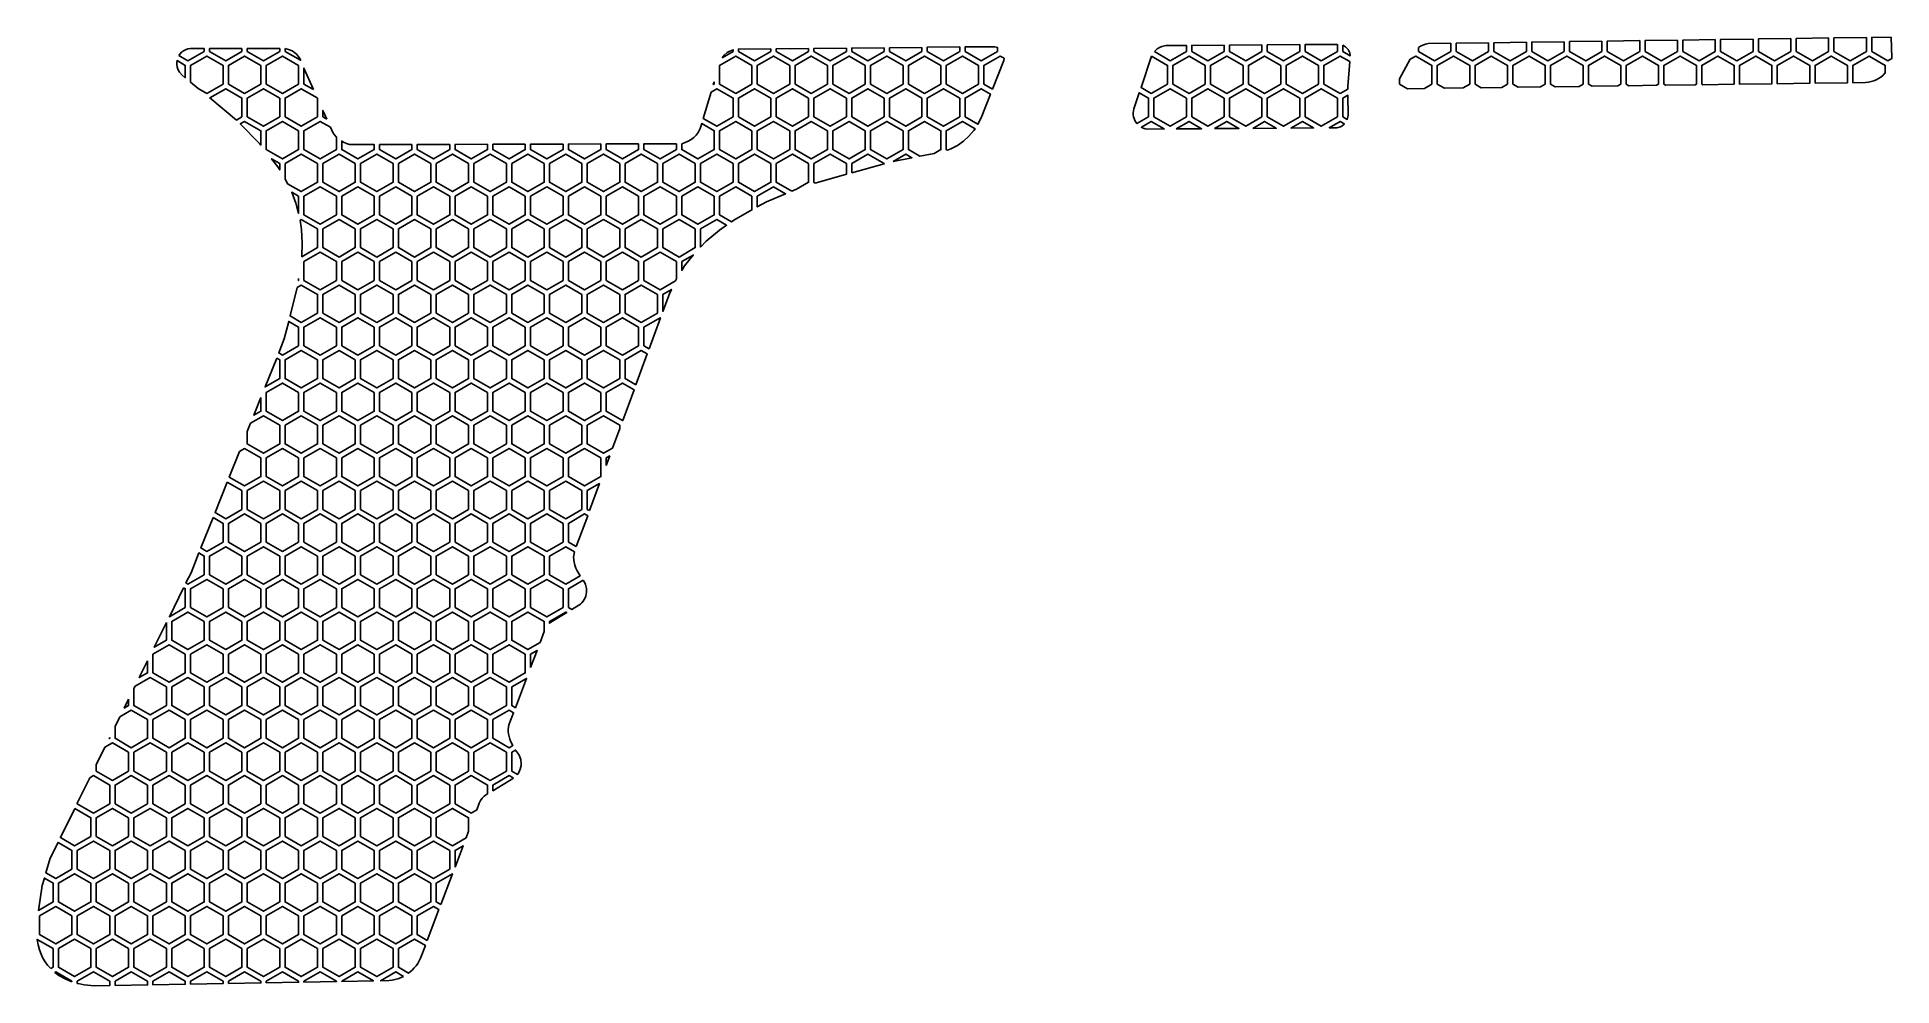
# Model space of a CAD drawing. Header units: millimetres. Extents: x 14 to 187, y -291 to -202.
import ezdxf

# ---------------------------------------------------------------- set-up
doc = ezdxf.new("R2010")
doc.units = ezdxf.units.MM

# ---------------------------------------------------------------- blocks, each defined once
blk = doc.blocks.new('HEX')
blk.add_lwpolyline([(1.516, 0.875), (0, 1.75), (-1.516, 0.875), (-1.516, -0.875), (0, -1.75), (1.516, -0.875)], close=True)

msp = doc.modelspace()

# ---------------------------------------------------------------- linework, layer by layer
for points in [[(99.758, -202.813), (99.758, -203.226), (98.243, -204.101), (96.727, -203.226), (96.727, -202.843), (99.758, -202.813)], [(103.021, -202.791), (103.148, -202.815), (103.289, -202.864), (103.289, -203.226), (101.774, -204.101), (100.258, -203.226), (100.258, -202.808), (103.021, -202.791)], [(117.949, -203.246), (118.226, -202.987), (118.434, -202.858), (118.66, -202.762), (118.901, -202.702), (119.026, -202.686), (120.945, -202.672), (120.945, -203.226), (119.429, -204.101), (117.949, -203.246)], [(124.476, -202.646), (124.476, -203.226), (122.96, -204.101), (121.445, -203.226), (121.445, -202.668), (124.476, -202.646)], [(128.007, -202.621), (128.007, -203.226), (126.491, -204.101), (124.976, -203.226), (124.976, -202.643), (128.007, -202.621)], [(131.538, -202.595), (131.538, -203.226), (130.023, -204.101), (128.507, -203.226), (128.507, -202.617), (131.538, -202.595)], [(135.069, -202.569), (135.069, -203.226), (133.554, -204.101), (132.038, -203.226), (132.038, -202.591), (135.069, -202.569)], [(135.569, -202.657), (135.808, -202.791), (135.981, -202.95), (136.055, -203.042), (136.171, -203.247), (136.213, -203.358), (136.262, -203.626), (135.569, -203.226), (135.569, -202.657)], [(142.823, -202.74), (143.048, -202.63), (143.289, -202.549), (143.542, -202.498), (145.662, -202.469), (145.662, -203.226), (144.147, -204.101), (142.631, -203.226), (142.631, -202.867), (142.823, -202.74)], [(149.194, -202.419), (149.194, -203.226), (147.678, -204.101), (146.162, -203.226), (146.162, -202.462), (149.194, -202.419)], [(152.725, -202.369), (152.725, -203.226), (151.209, -204.101), (149.694, -203.226), (149.694, -202.412), (152.725, -202.369)], [(156.256, -202.319), (156.256, -203.226), (154.74, -204.101), (153.225, -203.226), (153.225, -202.362), (156.256, -202.319)], [(159.787, -202.269), (159.787, -203.226), (158.271, -204.101), (156.756, -203.226), (156.756, -202.312), (159.787, -202.269)], [(163.318, -202.22), (163.318, -203.226), (161.802, -204.101), (160.287, -203.226), (160.287, -202.262), (163.318, -202.22)], [(166.849, -202.17), (166.849, -203.226), (165.333, -204.101), (163.818, -203.226), (163.818, -202.213), (166.849, -202.17)], [(170.38, -202.12), (170.38, -203.226), (168.865, -204.101), (167.349, -203.226), (167.349, -202.163), (170.38, -202.12)], [(173.911, -202.07), (173.911, -203.226), (172.396, -204.101), (170.88, -203.226), (170.88, -202.113), (173.911, -202.07)], [(177.442, -202.02), (177.442, -203.226), (175.927, -204.101), (174.411, -203.226), (174.411, -202.063), (177.442, -202.02)], [(180.973, -201.971), (180.973, -203.226), (179.458, -204.101), (177.942, -203.226), (177.942, -202.013), (180.973, -201.971)], [(184.504, -201.921), (184.504, -203.226), (182.989, -204.101), (181.473, -203.226), (181.473, -201.964), (184.504, -201.921)], [(186.83, -201.888), (186.89, -203.819), (186.88, -203.893), (186.52, -204.101), (185.004, -203.226), (185.004, -201.914), (186.83, -201.888)], [(27.073, -205.45), (26.832, -205.178), (26.671, -204.877), (26.606, -204.666), (26.575, -204.451), (26.576, -204.237), (26.596, -204.086), (27.371, -204.534), (27.371, -205.696), (27.073, -205.45)], [(26.773, -203.611), (27.02, -203.304), (27.19, -203.173), (27.384, -203.068), (27.601, -202.995), (27.841, -202.956), (29.137, -202.956), (29.137, -203.226), (27.621, -204.101), (26.773, -203.611)], [(27.871, -206.109), (27.871, -204.534), (29.387, -203.659), (30.902, -204.534), (30.902, -206.284), (29.387, -207.159), (28.574, -206.689), (27.871, -206.109)], [(32.668, -202.957), (32.668, -203.226), (31.152, -204.101), (29.637, -203.226), (29.637, -202.957), (32.668, -202.957)], [(36.199, -202.957), (36.199, -203.226), (34.683, -204.101), (33.168, -203.226), (33.168, -202.957), (36.199, -202.957)], [(36.699, -202.966), (37.122, -203.069), (37.355, -203.177), (37.57, -203.317), (37.764, -203.486), (37.933, -203.682), (38.074, -203.903), (38.143, -204.06), (36.699, -203.226), (36.699, -202.966)], [(77.551, -203.815), (77.732, -203.585), (78.035, -203.325), (78.265, -203.193), (78.572, -203.079), (78.572, -203.226), (77.551, -203.815)], [(82.103, -202.987), (82.103, -203.226), (80.587, -204.101), (79.072, -203.226), (79.072, -203.017), (82.103, -202.987)], [(85.634, -202.952), (85.634, -203.226), (84.118, -204.101), (82.603, -203.226), (82.603, -202.982), (85.634, -202.952)], [(89.165, -202.918), (89.165, -203.226), (87.65, -204.101), (86.134, -203.226), (86.134, -202.947), (89.165, -202.918)], [(92.696, -202.883), (92.696, -203.226), (91.181, -204.101), (89.665, -203.226), (89.665, -202.913), (92.696, -202.883)], [(96.227, -202.848), (96.227, -203.226), (94.712, -204.101), (93.196, -203.226), (93.196, -202.878), (96.227, -202.848)], [(103.907, -203.871), (103.876, -204.064), (102.818, -206.742), (102.024, -206.284), (102.024, -204.534), (103.539, -203.659), (103.907, -203.871)], [(117.692, -203.675), (119.179, -204.534), (119.179, -206.284), (117.664, -207.159), (116.704, -206.604), (117.692, -203.675)], [(136.026, -206.496), (136.029, -206.749), (135.319, -207.159), (133.804, -206.284), (133.804, -204.534), (135.319, -203.659), (136.225, -204.182), (136.026, -206.496)], [(141.606, -206.711), (140.866, -206.284), (140.866, -205.801), (141.859, -203.96), (142.381, -203.659), (143.897, -204.534), (143.897, -206.284), (143.193, -206.69), (141.606, -206.711)], [(145.057, -206.665), (144.397, -206.284), (144.397, -204.534), (145.912, -203.659), (147.428, -204.534), (147.428, -206.284), (146.809, -206.641), (145.057, -206.665)], [(148.508, -206.618), (147.928, -206.284), (147.928, -204.534), (149.444, -203.659), (150.959, -204.534), (150.959, -206.284), (150.424, -206.593), (148.508, -206.618)], [(151.959, -206.572), (151.459, -206.284), (151.459, -204.534), (152.975, -203.659), (154.49, -204.534), (154.49, -206.284), (154.039, -206.544), (151.959, -206.572)], [(155.409, -206.526), (154.99, -206.284), (154.99, -204.534), (156.506, -203.659), (158.021, -204.534), (158.021, -206.284), (157.654, -206.495), (155.409, -206.526)], [(158.86, -206.479), (158.521, -206.284), (158.521, -204.534), (160.037, -203.659), (161.552, -204.534), (161.552, -206.284), (161.27, -206.447), (158.86, -206.479)], [(162.311, -206.433), (162.052, -206.284), (162.052, -204.534), (163.568, -203.659), (165.083, -204.534), (165.083, -206.284), (164.885, -206.398), (162.311, -206.433)], [(165.762, -206.386), (165.583, -206.284), (165.583, -204.534), (167.099, -203.659), (168.615, -204.534), (168.615, -206.284), (168.5, -206.35), (165.762, -206.386)], [(169.212, -206.34), (169.115, -206.284), (169.115, -204.534), (170.63, -203.659), (172.146, -204.534), (172.146, -206.284), (172.115, -206.301), (169.212, -206.34)], [(172.663, -206.294), (172.646, -206.284), (172.646, -204.534), (174.161, -203.659), (175.677, -204.534), (175.677, -206.253), (172.663, -206.294)], [(176.177, -206.246), (176.177, -204.534), (177.692, -203.659), (179.208, -204.534), (179.208, -206.206), (176.177, -206.246)], [(179.708, -206.199), (179.708, -204.534), (181.223, -203.659), (182.739, -204.534), (182.739, -206.158), (179.708, -206.199)], [(186.27, -205.236), (186.031, -205.473), (185.84, -205.622), (185.635, -205.754), (185.417, -205.87), (185.187, -205.967), (184.946, -206.044), (184.696, -206.1), (184.437, -206.135), (183.239, -206.152), (183.239, -204.534), (184.754, -203.659), (186.27, -204.534), (186.27, -205.236)], [(39.364, -206.803), (38.464, -206.284), (38.464, -204.781), (39.364, -206.803)], [(76.806, -206.058), (76.806, -206.284), (76.725, -206.33), (76.806, -206.058)], [(32.144, -209.644), (29.654, -207.582), (31.152, -206.717), (32.668, -207.592), (32.668, -209.342), (32.144, -209.644)], [(39.73, -207.625), (39.73, -209.342), (38.214, -210.217), (36.699, -209.342), (36.699, -207.592), (38.214, -206.717), (39.71, -207.58), (39.73, -207.625)], [(76.518, -207.028), (77.056, -206.717), (78.572, -207.592), (78.572, -209.342), (77.056, -210.217), (75.787, -209.484), (76.518, -207.028)], [(101.76, -209.423), (101.458, -210.035), (100.258, -209.342), (100.258, -207.592), (101.774, -206.717), (102.633, -207.212), (101.76, -209.423)], [(116.217, -209.831), (116.128, -209.676), (116.057, -209.512), (116.007, -209.339), (115.977, -209.161), (115.971, -208.978), (115.987, -208.792), (116.029, -208.605), (116.541, -207.088), (117.414, -207.592), (117.414, -209.342), (116.322, -209.972), (116.217, -209.831)], [(136.055, -209.222), (136.043, -209.346), (135.985, -209.582), (135.569, -209.342), (135.569, -207.592), (136.035, -207.323), (136.055, -209.222)], [(34.304, -211.822), (32.508, -210.011), (32.918, -209.775), (34.433, -210.65), (34.433, -211.987), (34.304, -211.822)], [(41.12, -210.749), (41.274, -210.987), (41.495, -211.233), (41.495, -212.4), (39.98, -213.275), (38.464, -212.4), (38.464, -210.65), (39.98, -209.775), (40.931, -210.324), (41.12, -210.749)], [(40.585, -209.547), (40.23, -209.342), (40.23, -208.749), (40.585, -209.547)], [(96.04, -213.022), (94.962, -212.4), (94.962, -210.65), (96.477, -209.775), (97.993, -210.65), (97.993, -212.4), (97.367, -212.761), (96.04, -213.022)], [(101.065, -210.635), (100.615, -211.159), (100.106, -211.62), (99.543, -212.015), (98.934, -212.336), (98.6, -212.462), (98.493, -212.4), (98.493, -210.65), (100.008, -209.775), (101.185, -210.454), (101.065, -210.635)], [(117.269, -210.488), (117.081, -210.452), (116.904, -210.394), (116.733, -210.312), (117.664, -209.775), (118.88, -210.477), (117.269, -210.488)], [(119.992, -210.469), (121.195, -209.775), (122.369, -210.452), (119.992, -210.469)], [(123.567, -210.444), (124.726, -209.775), (125.857, -210.428), (123.567, -210.444)], [(127.141, -210.419), (128.257, -209.775), (129.346, -210.403), (127.141, -210.419)], [(130.716, -210.394), (131.788, -209.775), (132.834, -210.379), (130.716, -210.394)], [(135.72, -210.006), (135.464, -210.21), (135.357, -210.265), (135.127, -210.342), (135.004, -210.363), (134.291, -210.368), (135.319, -209.775), (135.72, -210.006)], [(73.775, -211.854), (74.099, -211.745), (74.384, -211.61), (74.651, -211.45), (74.895, -211.265), (75.112, -211.056), (75.297, -210.823), (75.446, -210.567), (75.505, -210.43), (75.64, -209.976), (76.806, -210.65), (76.806, -212.4), (75.291, -213.275), (73.775, -212.4), (73.775, -211.854)], [(36.705, -215.13), (36.699, -213.708), (38.214, -212.833), (39.73, -213.708), (39.73, -215.458), (38.214, -216.333), (36.935, -215.594), (36.705, -215.13)], [(42.167, -211.713), (42.439, -211.839), (42.722, -211.944), (45.026, -211.938), (45.026, -212.4), (43.511, -213.275), (41.995, -212.4), (41.995, -211.614), (42.167, -211.713)], [(48.558, -211.927), (48.558, -212.4), (47.042, -213.275), (45.526, -212.4), (45.526, -211.936), (48.558, -211.927)], [(52.089, -211.917), (52.089, -212.4), (50.573, -213.275), (49.058, -212.4), (49.058, -211.926), (52.089, -211.917)], [(55.62, -211.907), (55.62, -212.4), (54.104, -213.275), (52.589, -212.4), (52.589, -211.916), (55.62, -211.907)], [(59.151, -211.897), (59.151, -212.4), (57.635, -213.275), (56.12, -212.4), (56.12, -211.905), (59.151, -211.897)], [(62.682, -211.886), (62.682, -212.4), (61.166, -213.275), (59.651, -212.4), (59.651, -211.895), (62.682, -211.886)], [(66.213, -211.876), (66.213, -212.4), (64.697, -213.275), (63.182, -212.4), (63.182, -211.885), (66.213, -211.876)], [(69.744, -211.866), (69.744, -212.4), (68.229, -213.275), (66.713, -212.4), (66.713, -211.875), (69.744, -211.866)], [(73.275, -211.856), (73.275, -212.4), (71.76, -213.275), (70.244, -212.4), (70.244, -211.864), (73.275, -211.856)], [(84.059, -216.299), (82.603, -215.458), (82.603, -213.708), (84.118, -212.833), (85.634, -213.708), (85.634, -215.458), (84.488, -216.12), (84.059, -216.299)], [(86.258, -215.529), (86.134, -215.458), (86.134, -213.708), (87.65, -212.833), (89.165, -213.708), (89.165, -214.713), (86.258, -215.529)], [(89.665, -214.573), (89.665, -213.708), (91.181, -212.833), (92.696, -213.708), (92.696, -213.722), (89.665, -214.573)], [(93.524, -213.518), (94.712, -212.833), (95.295, -213.169), (93.524, -213.518)], [(36.023, -214.018), (35.436, -213.267), (36.199, -213.708), (36.199, -214.304), (36.023, -214.018)], [(37.71, -217.426), (37.316, -216.391), (37.964, -216.766), (37.964, -218.375), (37.71, -217.426)], [(78.638, -218.996), (78.414, -219.155), (77.306, -218.516), (77.306, -216.766), (78.822, -215.891), (80.337, -216.766), (80.337, -218.045), (78.638, -218.996)], [(81.691, -217.288), (80.837, -217.766), (80.837, -216.766), (82.353, -215.891), (83.479, -216.541), (81.691, -217.288)], [(38.308, -221.16), (38.231, -219.866), (38.094, -219.018), (38.214, -218.949), (39.73, -219.824), (39.73, -221.574), (38.266, -222.419), (38.308, -221.16)], [(77.29, -219.952), (76.07, -220.981), (75.541, -221.52), (75.541, -219.824), (77.056, -218.949), (77.965, -219.473), (77.29, -219.952)], [(73.275, -224.497), (73.18, -224.687), (71.76, -225.507), (70.244, -224.632), (70.244, -222.882), (71.76, -222.007), (73.275, -222.882), (73.275, -224.497)], [(74.043, -223.27), (73.775, -223.698), (73.775, -222.882), (74.843, -222.265), (74.043, -223.27)], [(37.838, -225.288), (38.214, -225.065), (39.73, -225.94), (39.73, -227.69), (38.214, -228.565), (37.164, -227.958), (37.838, -225.288)], [(37.964, -224.462), (37.964, -224.632), (37.936, -224.648), (37.964, -224.462)], [(72.616, -225.886), (72.01, -227.534), (72.01, -225.94), (72.807, -225.479), (72.616, -225.886)], [(36.622, -230.105), (37.037, -228.462), (37.964, -228.998), (37.964, -230.748), (36.449, -231.623), (36.098, -231.42), (36.622, -230.105)], [(70.725, -231.025), (70.244, -230.748), (70.244, -228.998), (71.76, -228.123), (71.787, -228.139), (70.725, -231.025)], [(35.911, -231.89), (36.199, -232.056), (36.199, -233.806), (34.833, -234.594), (35.911, -231.89)], [(69.487, -234.388), (68.479, -233.806), (68.479, -232.056), (69.994, -231.181), (70.549, -231.501), (69.487, -234.388)], [(34.433, -235.597), (34.433, -236.864), (33.777, -237.243), (34.433, -235.597)], [(68.261, -237.72), (68.229, -237.739), (66.713, -236.864), (66.713, -235.114), (68.229, -234.239), (69.312, -234.864), (68.261, -237.72)], [(33.478, -237.993), (34.683, -237.297), (36.199, -238.172), (36.199, -239.922), (34.683, -240.797), (33.168, -239.922), (33.168, -238.771), (33.478, -237.993)], [(67.308, -240.309), (66.463, -240.797), (64.947, -239.922), (64.947, -238.172), (66.463, -237.297), (67.979, -238.172), (67.979, -238.488), (67.308, -240.309)], [(32.422, -240.641), (32.918, -240.355), (34.433, -241.23), (34.433, -242.98), (32.918, -243.855), (31.473, -243.021), (32.422, -240.641)], [(66.713, -241.927), (66.713, -241.23), (67.039, -241.042), (66.713, -241.927)], [(31.286, -243.49), (32.668, -244.288), (32.668, -246.038), (31.152, -246.913), (30.152, -246.335), (31.286, -243.49)], [(65.156, -246.158), (64.947, -246.038), (64.947, -244.288), (66.086, -243.63), (65.156, -246.158)], [(29.965, -246.805), (30.902, -247.346), (30.902, -249.096), (29.387, -249.971), (28.831, -249.65), (29.965, -246.805)], [(63.918, -249.521), (63.182, -249.096), (63.182, -247.346), (64.697, -246.471), (64.981, -246.634), (63.918, -249.521)], [(63.742, -250.001), (63.672, -250.345), (63.665, -250.521), (63.724, -250.99), (63.793, -251.263), (63.886, -251.525), (63.999, -251.778), (64.275, -252.253), (62.932, -253.029), (61.416, -252.154), (61.416, -250.404), (62.932, -249.529), (63.742, -250.001)], [(27.91, -251.96), (28.644, -250.119), (29.137, -250.404), (29.137, -252.154), (27.621, -253.029), (27.435, -252.922), (27.91, -251.96)], [(64.571, -252.66), (64.717, -252.901), (64.789, -253.074), (64.872, -253.431), (64.877, -253.791), (64.805, -254.142), (64.741, -254.31), (64.658, -254.471), (64.558, -254.622), (64.441, -254.764), (64.306, -254.893), (64.154, -255.008), (63.507, -255.4), (63.182, -255.212), (63.182, -253.462), (64.571, -252.66)], [(27.214, -253.371), (27.371, -253.462), (27.371, -255.212), (25.881, -256.072), (27.214, -253.371)], [(60.526, -258.495), (59.401, -259.145), (57.885, -258.27), (57.885, -256.52), (59.401, -255.645), (60.916, -256.52), (60.916, -257.462), (60.526, -258.495)], [(61.539, -256.591), (61.416, -256.694), (61.416, -256.52), (62.932, -255.645), (63.019, -255.695), (61.539, -256.591)], [(25.605, -256.63), (25.605, -258.27), (24.474, -258.923), (25.605, -256.63)], [(59.651, -260.815), (59.651, -259.578), (60.248, -259.233), (59.651, -260.815)], [(22.67, -262.581), (24.09, -261.761), (25.605, -262.636), (25.605, -264.386), (24.09, -265.261), (22.574, -264.386), (22.574, -262.774), (22.67, -262.581)], [(23.84, -260.209), (23.84, -261.328), (23.068, -261.774), (23.84, -260.209)], [(58.228, -264.584), (57.885, -264.386), (57.885, -262.636), (59.264, -261.84), (58.228, -264.584)], [(21.263, -265.431), (22.324, -264.819), (23.84, -265.694), (23.84, -267.444), (22.324, -268.319), (20.809, -267.444), (20.809, -266.353), (21.263, -265.431)], [(22.074, -263.787), (22.074, -264.386), (21.662, -264.624), (22.074, -263.787)], [(57.623, -266.187), (57.574, -266.402), (57.551, -266.62), (57.554, -266.84), (57.577, -267.028), (57.63, -267.287), (57.704, -267.538), (57.797, -267.781), (57.973, -268.124), (57.635, -268.319), (56.12, -267.444), (56.12, -265.694), (57.635, -264.819), (58.049, -265.058), (57.623, -266.187)], [(19.857, -268.282), (20.559, -267.877), (22.074, -268.752), (22.074, -270.502), (20.559, -271.377), (19.043, -270.502), (19.043, -269.931), (19.857, -268.282)], [(20.309, -267.366), (20.309, -267.444), (20.255, -267.475), (20.309, -267.366)], [(58.505, -268.915), (58.598, -269.082), (58.669, -269.255), (58.721, -269.432), (58.765, -269.792), (58.757, -269.971), (58.685, -270.322), (58.54, -270.65), (58.428, -270.815), (57.885, -270.502), (57.885, -268.752), (58.238, -268.548), (58.505, -268.915)], [(18.45, -271.133), (18.793, -270.935), (20.309, -271.81), (20.309, -273.56), (18.793, -274.435), (17.278, -273.56), (17.278, -273.51), (18.45, -271.133)], [(55.425, -272.767), (55.32, -272.853), (55.131, -273.045), (54.974, -273.264), (54.85, -273.505), (54.608, -274.144), (54.104, -274.435), (52.589, -273.56), (52.589, -271.81), (54.104, -270.935), (55.62, -271.81), (55.62, -272.649), (55.425, -272.767)], [(58.052, -271.175), (56.12, -272.347), (56.12, -271.81), (57.635, -270.935), (58.052, -271.175)], [(17.037, -273.998), (18.543, -274.868), (18.543, -276.618), (17.028, -277.493), (15.693, -276.722), (17.037, -273.998)], [(53.62, -276.753), (52.339, -277.493), (50.823, -276.618), (50.823, -274.868), (52.339, -273.993), (53.854, -274.868), (53.854, -276.135), (53.62, -276.753)], [(14.744, -278.646), (15.471, -277.172), (16.778, -277.926), (16.778, -279.676), (15.262, -280.551), (14.346, -280.022), (14.744, -278.646)], [(52.589, -279.477), (52.589, -277.926), (53.34, -277.492), (52.589, -279.477)], [(14.002, -281.211), (14.203, -280.517), (15.012, -280.984), (15.012, -282.734), (13.637, -283.528), (14.002, -281.211)], [(51.26, -282.986), (50.823, -282.734), (50.823, -280.984), (52.339, -280.109), (52.347, -280.114), (51.26, -282.986)], [(49.993, -286.332), (49.058, -285.792), (49.058, -284.042), (50.573, -283.167), (51.081, -283.46), (49.993, -286.332)], [(14.79, -288.978), (14.496, -288.647), (14.271, -288.336), (14.067, -287.993), (13.888, -287.617), (13.735, -287.207), (13.612, -286.761), (13.517, -286.237), (15.012, -287.1), (15.012, -288.85), (14.79, -288.978)], [(49.358, -288.009), (49.237, -288.254), (49.099, -288.488), (48.944, -288.708), (48.773, -288.915), (48.589, -289.108), (48.243, -289.399), (47.292, -288.85), (47.292, -287.1), (48.808, -286.225), (49.814, -286.806), (49.358, -288.009)], [(16.778, -290.201), (16.15, -289.944), (15.559, -289.611), (15.179, -289.331), (15.262, -289.283), (16.778, -290.158), (16.778, -290.201)], [(18.838, -290.591), (17.902, -290.488), (17.343, -290.37), (17.278, -290.351), (17.278, -290.158), (18.793, -289.283), (20.309, -290.158), (20.309, -290.564), (18.838, -290.591)], [(20.809, -290.555), (20.809, -290.158), (22.324, -289.283), (23.84, -290.158), (23.84, -290.5), (20.809, -290.555)], [(24.34, -290.491), (24.34, -290.158), (25.855, -289.283), (27.371, -290.158), (27.371, -290.436), (24.34, -290.491)], [(27.871, -290.427), (27.871, -290.158), (29.387, -289.283), (30.902, -290.158), (30.902, -290.372), (27.871, -290.427)], [(31.402, -290.363), (31.402, -290.158), (32.918, -289.283), (34.433, -290.158), (34.433, -290.308), (31.402, -290.363)], [(34.933, -290.299), (34.933, -290.158), (36.449, -289.283), (37.964, -290.158), (37.964, -290.245), (34.933, -290.299)], [(38.464, -290.235), (38.464, -290.158), (39.98, -289.283), (41.495, -290.158), (41.495, -290.181), (38.464, -290.235)], [(41.995, -290.172), (41.995, -290.158), (43.511, -289.283), (44.957, -290.118), (41.995, -290.172)], [(47.765, -289.701), (47.481, -289.835), (47.23, -289.928), (46.971, -290.002), (46.705, -290.057), (46.433, -290.091), (45.617, -290.106), (47.042, -289.283), (47.765, -289.701)]]:
    msp.add_lwpolyline(points, close=True)

# ---------------------------------------------------------------- block references
for p in [(32.918, -205.409), (36.449, -205.409), (78.822, -205.409), (82.353, -205.409), (85.884, -205.409), (89.415, -205.409), (92.946, -205.409), (96.477, -205.409), (100.008, -205.409), (121.195, -205.409), (124.726, -205.409), (128.257, -205.409), (131.788, -205.409), (34.683, -208.467), (80.587, -208.467), (84.118, -208.467), (87.65, -208.467), (91.181, -208.467), (94.712, -208.467), (98.243, -208.467), (119.429, -208.467), (122.96, -208.467), (126.491, -208.467), (130.023, -208.467), (133.554, -208.467), (36.449, -211.525), (78.822, -211.525), (82.353, -211.525), (85.884, -211.525), (89.415, -211.525), (92.946, -211.525), (41.745, -214.583), (45.276, -214.583), (48.808, -214.583), (52.339, -214.583), (55.87, -214.583), (59.401, -214.583), (62.932, -214.583), (66.463, -214.583), (69.994, -214.583), (73.525, -214.583), (77.056, -214.583), (80.587, -214.583), (39.98, -217.641), (43.511, -217.641), (47.042, -217.641), (50.573, -217.641), (54.104, -217.641), (57.635, -217.641), (61.166, -217.641), (64.697, -217.641), (68.229, -217.641), (71.76, -217.641), (75.291, -217.641), (41.745, -220.699), (45.276, -220.699), (48.808, -220.699), (52.339, -220.699), (55.87, -220.699), (59.401, -220.699), (62.932, -220.699), (66.463, -220.699), (69.994, -220.699), (73.525, -220.699), (39.98, -223.757), (43.511, -223.757), (47.042, -223.757), (50.573, -223.757), (54.104, -223.757), (57.635, -223.757), (61.166, -223.757), (64.697, -223.757), (68.229, -223.757), (41.745, -226.815), (45.276, -226.815), (48.808, -226.815), (52.339, -226.815), (55.87, -226.815), (59.401, -226.815), (62.932, -226.815), (66.463, -226.815), (69.994, -226.815), (39.98, -229.873), (43.511, -229.873), (47.042, -229.873), (50.573, -229.873), (54.104, -229.873), (57.635, -229.873), (61.166, -229.873), (64.697, -229.873), (68.229, -229.873), (38.214, -232.931), (41.745, -232.931), (45.276, -232.931), (48.808, -232.931), (52.339, -232.931), (55.87, -232.931), (59.401, -232.931), (62.932, -232.931), (66.463, -232.931), (36.449, -235.989), (39.98, -235.989), (43.511, -235.989), (47.042, -235.989), (50.573, -235.989), (54.104, -235.989), (57.635, -235.989), (61.166, -235.989), (64.697, -235.989), (38.214, -239.047), (41.745, -239.047), (45.276, -239.047), (48.808, -239.047), (52.339, -239.047), (55.87, -239.047), (59.401, -239.047), (62.932, -239.047), (36.449, -242.105), (39.98, -242.105), (43.511, -242.105), (47.042, -242.105), (50.573, -242.105), (54.104, -242.105), (57.635, -242.105), (61.166, -242.105), (64.697, -242.105), (34.683, -245.163), (38.214, -245.163), (41.745, -245.163), (45.276, -245.163), (48.808, -245.163), (52.339, -245.163), (55.87, -245.163), (59.401, -245.163), (62.932, -245.163), (32.918, -248.221), (36.449, -248.221), (39.98, -248.221), (43.511, -248.221), (47.042, -248.221), (50.573, -248.221), (54.104, -248.221), (57.635, -248.221), (61.166, -248.221), (31.152, -251.279), (34.683, -251.279), (38.214, -251.279), (41.745, -251.279), (45.276, -251.279), (48.808, -251.279), (52.339, -251.279), (55.87, -251.279), (59.401, -251.279), (29.387, -254.337), (32.918, -254.337), (36.449, -254.337), (39.98, -254.337), (43.511, -254.337), (47.042, -254.337), (50.573, -254.337), (54.104, -254.337), (57.635, -254.337), (61.166, -254.337), (27.621, -257.395), (31.152, -257.395), (34.683, -257.395), (38.214, -257.395), (41.745, -257.395), (45.276, -257.395), (48.808, -257.395), (52.339, -257.395), (55.87, -257.395), (25.855, -260.453), (29.387, -260.453), (32.918, -260.453), (36.449, -260.453), (39.98, -260.453), (43.511, -260.453), (47.042, -260.453), (50.573, -260.453), (54.104, -260.453), (57.635, -260.453), (27.621, -263.511), (31.152, -263.511), (34.683, -263.511), (38.214, -263.511), (41.745, -263.511), (45.276, -263.511), (48.808, -263.511), (52.339, -263.511), (55.87, -263.511), (25.855, -266.569), (29.387, -266.569), (32.918, -266.569), (36.449, -266.569), (39.98, -266.569), (43.511, -266.569), (47.042, -266.569), (50.573, -266.569), (54.104, -266.569), (24.09, -269.627), (27.621, -269.627), (31.152, -269.627), (34.683, -269.627), (38.214, -269.627), (41.745, -269.627), (45.276, -269.627), (48.808, -269.627), (52.339, -269.627), (55.87, -269.627), (22.324, -272.685), (25.855, -272.685), (29.387, -272.685), (32.918, -272.685), (36.449, -272.685), (39.98, -272.685), (43.511, -272.685), (47.042, -272.685), (50.573, -272.685), (20.559, -275.743), (24.09, -275.743), (27.621, -275.743), (31.152, -275.743), (34.683, -275.743), (38.214, -275.743), (41.745, -275.743), (45.276, -275.743), (48.808, -275.743), (18.793, -278.801), (22.324, -278.801), (25.855, -278.801), (29.387, -278.801), (32.918, -278.801), (36.449, -278.801), (39.98, -278.801), (43.511, -278.801), (47.042, -278.801), (50.573, -278.801), (17.028, -281.859), (20.559, -281.859), (24.09, -281.859), (27.621, -281.859), (31.152, -281.859), (34.683, -281.859), (38.214, -281.859), (41.745, -281.859), (45.276, -281.859), (48.808, -281.859), (15.262, -284.917), (18.793, -284.917), (22.324, -284.917), (25.855, -284.917), (29.387, -284.917), (32.918, -284.917), (36.449, -284.917), (39.98, -284.917), (43.511, -284.917), (47.042, -284.917), (17.028, -287.975), (20.559, -287.975), (24.09, -287.975), (27.621, -287.975), (31.152, -287.975), (34.683, -287.975), (38.214, -287.975), (41.745, -287.975), (45.276, -287.975)]:
    msp.add_blockref('HEX', p)

doc.saveas('drawing.dxf')
